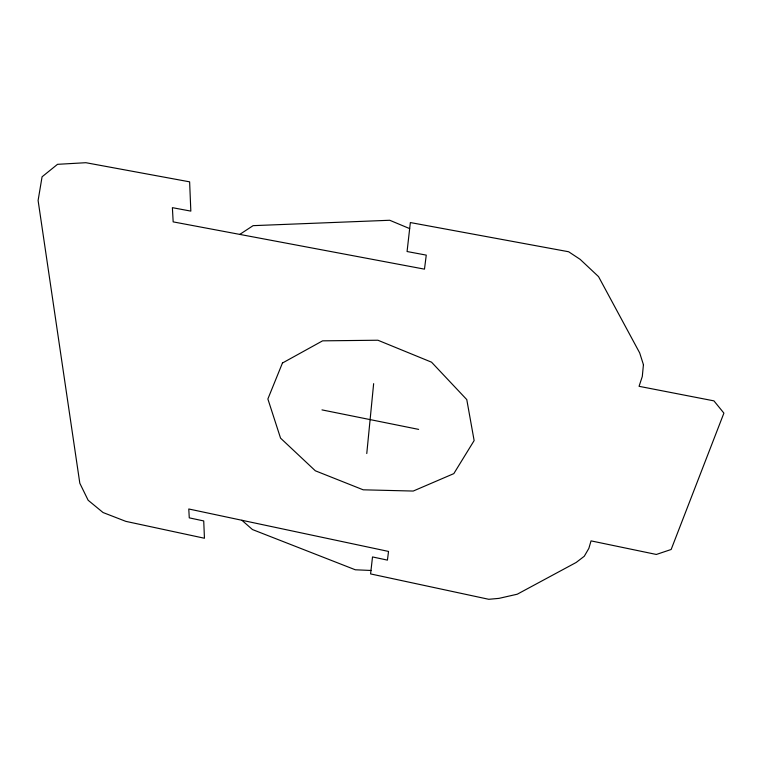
<?xml version="1.0" encoding="UTF-8"?>
<svg xmlns="http://www.w3.org/2000/svg" width="762" height="762" viewBox="0 0 762 762"><rect width="100%" height="100%" fill="white"/><g stroke="black" fill="none" stroke-linecap="round" stroke-linejoin="round"><path stroke-width="1.14" d="M366.77 453.542L373.647 383.648M239.782 234.401L253.089 225.657L389.734 220.266L409.67 228.61M370.98 570.471L355.321 569.786L252.46 529.552L241.897 520.275M321.983 409.889L418.633 429.387M643.433 364.693L642.299 376.476L639.061 386.315L713.927 400.869L723.9 413.118L671.151 549.488L656.349 554.46L591.036 540.877L588.855 548.383L584.264 556.27L576.148 562.48L517.265 594.208L498.986 598.37L488.775 599.294L370.589 573.919L372.513 556.936L387.429 560.118L388.534 551.431L188.785 508.987L189.271 517.855L203.73 520.941L204.445 538.248L125.816 521.36L103.041 512.531L88.144 500.253L79.82 483.26L38.1 200.482L42.072 176.803L57.512 164.325L85.868 162.706L189.624 181.842L190.833 211.112L172.393 207.664L173.165 221.875L424.482 269.148L426.263 255.118L407.07 251.527L410.356 222.552L568.614 251.746L580.13 259.347L598.541 276.625L639.68 352.901L643.433 364.693M282.445 363.026L267.872 398.974L280.549 438.131L315.335 470.792L363.198 489.814L413.223 491.052L453.819 473.621L474.135 440.579L466.773 399.593L431.54 362.179L377.923 340.233L322.593 340.843L282.445 363.026"/></g></svg>
